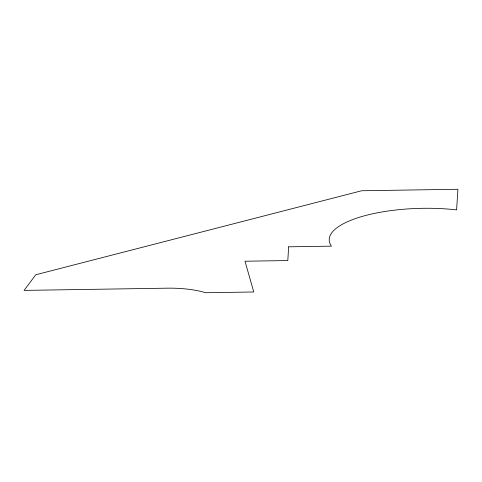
<?xml version="1.0" encoding="UTF-8"?>
<svg xmlns="http://www.w3.org/2000/svg" width="482" height="482" viewBox="0 0 482 482"><rect width="100%" height="100%" fill="white"/><g stroke="black" fill="none" stroke-linecap="round" stroke-linejoin="round"><path stroke-width="0.72" d="M288.652 246.814L287.796 260.563L245.007 261.226L253.767 291.984L205.633 292.731A55.382 17.756 -1.4 0 0 168.513 288.158L24.1 290.393L35.764 274.764L361.627 190.764L457.9 189.269L456.611 209.887A91.676 29.39 -1.4 0 0 362.121 216.46A91.676 29.39 -1.4 0 0 331.441 246.151L288.652 246.814"/></g></svg>
